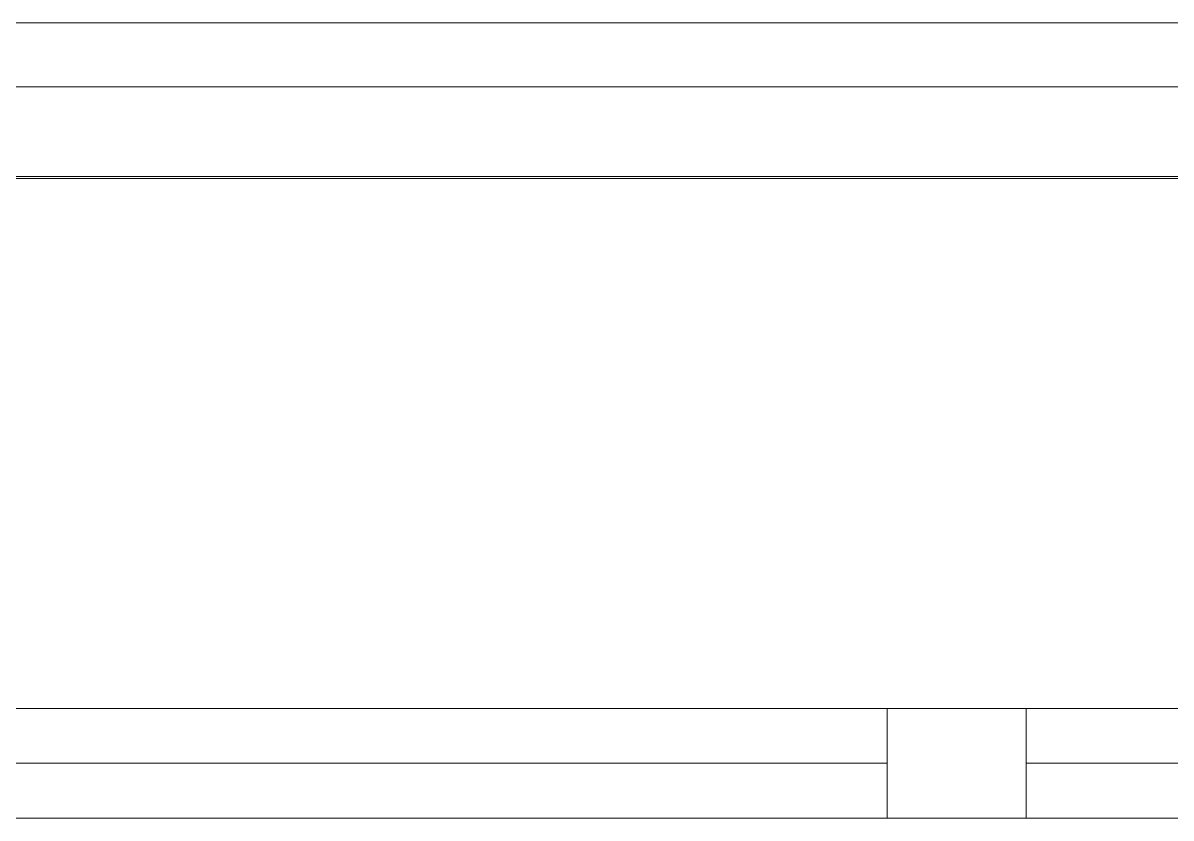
# Model space of a CAD drawing. Header units: millimetres. Extents: x -10438 to 68527, y -5058 to 44223.
# Drawn here: x 46902 to 47530, y 43319 to 43754 of the extents above; entities that cross this region are included whole.
import ezdxf

# ---------------------------------------------------------------- set-up
doc = ezdxf.new("R2010")
doc.units = ezdxf.units.MM
for name, color, linetype, lineweight in [('_ Окна', 7, 'Continuous', 9), ('Окна', 7, 'Continuous', 9), ('Стены наружные', 7, 'Continuous', 18)]:
    doc.layers.add(name, color=color, linetype=linetype, lineweight=lineweight)

# ---------------------------------------------------------------- blocks, each defined once
blk = doc.blocks.new('окна_rehau_двупольное_2_фрамуги - 1490х2400 и 2410 _нов_ ок8-2138714-План потолков 3-го этажа')
at = {"layer": '_ Окна', "lineweight": 18}
for p, q in [((-38, 115), (-38, 175)), ((-38, 175), (38, 175)), ((38, 175), (38, 115)), ((38, 115), (-38, 115))]:
    blk.add_line(p, q, dxfattribs=at)
at = {"layer": '_ Окна'}
for p, q in [((-669, 145), (-38, 145)), ((38, 145), (669, 145))]:
    blk.add_line(p, q, dxfattribs=at)
at = {"layer": 'Окна'}
for p, q in [((-669, 175), (-38, 175)), ((38, 175), (-38, 175)), ((38, 175), (669, 175)), ((-38, 115), (-669, 115)), ((-38, 115), (38, 115)), ((669, 115), (38, 115))]:
    blk.add_line(p, q, dxfattribs=at)

msp = doc.modelspace()

# ---------------------------------------------------------------- linework, layer by layer
at = {"layer": 'Стены наружные'}
for p, q in [((55577.16, 43753.805), (45176.852, 43753.823)), ((55541.901, 43718.805), (45211.854, 43718.805)), ((46687.734, 43668.805), (48138.734, 43668.805)), ((48138.734, 43669.805), (46688.734, 43669.805))]:
    msp.add_line(p, q, dxfattribs=at)

# ---------------------------------------------------------------- block references
at = {"layer": 'Окна'}
msp.add_blockref('окна_rehau_двупольное_2_фрамуги - 1490х2400 и 2410 _нов_ ок8-2138714-План потолков 3-го этажа', (47412.734, 43203.805), dxfattribs=at)

doc.saveas('drawing.dxf')
